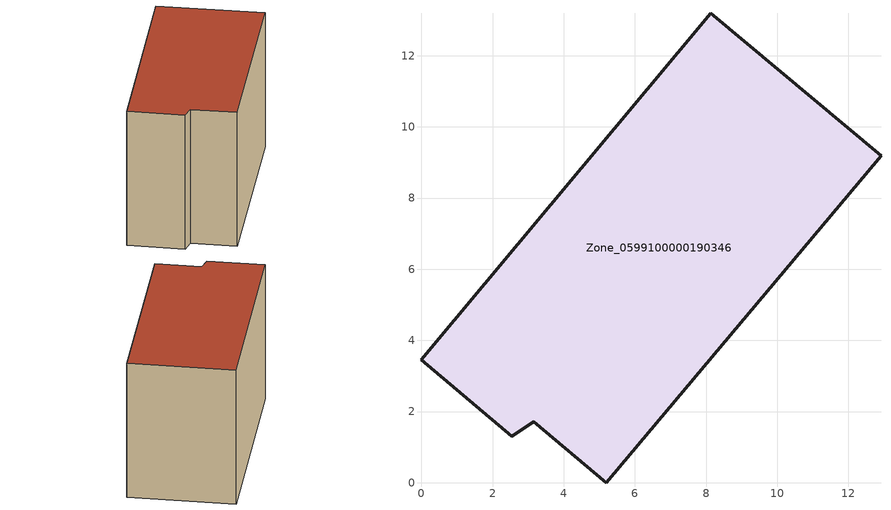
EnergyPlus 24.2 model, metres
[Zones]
Zone_0599100000190346
 floor ground (C_G): 3.15,1.71 2.54,1.31 0,3.45 8.13,13.19 12.91,9.19 5.19,0 z0
 wall outside (C_F): 8.13,13.19 0,3.45 2.54,1.31 3.15,1.71 5.19,0 12.91,9.19 8.13,13.19 z0:8.57
 roof outside (C_R): 5.19,0 12.91,9.19 8.13,13.19 0,3.45 2.54,1.31 3.15,1.71 z8.57
[BUILDING]
Pand.0599100000190346: North Axis=0; Terrain=City; Loads Convergence Tolerance Value=0.04; Temperature Convergence Tolerance Value=0.4; Solar Distribution=FullExterior; Maximum Number of Warmup Days=25; Minimum Number of Warmup Days=1
[Site:Location]
Rotterdam.The.Hague.AP_ZH_NLD Design_Conditions: Latitude=51.96; Longitude=4.45; Time Zone=1; Elevation=-4.5
[SITE:GROUNDTEMPERATURE:BUILDINGSURFACE]
18, 18, 18, 18, 18, 18, 18, 18, 18, 18, 18, 18
[MATERIAL] Thermal Absorptance=0.9; Solar Absorptance=0.7; Visible Absorptance=0.7
Name | Roughness | Thickness | Conductivity | Density | Specific Heat
G.TI.1946-1964 | MediumSmooth | 0.15 | 1 | 540 | 1210
F.TI.1946-1964 | Rough | 0.3 | 0.857143 | 1920 | 840
R.TI.1946-1964 | MediumRough | 0.2 | 0.277778 | 1500 | 1000
[CONSTRUCTION]
C_G: G.TI.1946-1964
C_F: F.TI.1946-1964
C_R: R.TI.1946-1964
[ZONE]
Zone_0599100000190346: Type=1; Multiplier=1; Ceiling Height=Autocalculate; Volume=Autocalculate; Floor Area=autocalculate; Part of Total Floor Area=Yes
[ZONEINFILTRATION:DESIGNFLOWRATE]
Infil_Zone_0599100000190346: Zone or ZoneList or Space or SpaceList=Zone_0599100000190346; Schedule=AlwaysOn; Design Flow Rate Calculation Method=Flow/Area; Flow Rate per Floor Area=0.003; Constant Term Coefficient=1; Temperature Term Coefficient=0; Velocity Term Coefficient=0; Velocity Squared Term Coefficient=0
[HVACTEMPLATE:ZONE:IDEALLOADSAIRSYSTEM]
Zone_0599100000190346: Maximum Heating Supply Air Temperature=50; Minimum Cooling Supply Air Temperature=13; Maximum Heating Supply Air Humidity Ratio=0.0156; Minimum Cooling Supply Air Humidity Ratio=0.0077; Heating Limit=NoLimit; Cooling Limit=NoLimit; Dehumidification Control Type=ConstantSensibleHeatRatio; Cooling Sensible Heat Ratio=0.7; Dehumidification Setpoint=60; Humidification Control Type=None; Humidification Setpoint=30; Outdoor Air Method=None; Outdoor Air Flow Rate per Person=0.00944; Outdoor Air Flow Rate per Zone Floor Area=0; Outdoor Air Flow Rate per Zone=0; Demand Controlled Ventilation Type=None; Outdoor Air Economizer Type=NoEconomizer; Heat Recovery Type=None; Sensible Heat Recovery Effectiveness=0.7; Latent Heat Recovery Effectiveness=0.65
[ZONECONTROL:THERMOSTAT]
ThermostatControl_Zone_0599100000190346: Zone or ZoneList=Zone_0599100000190346; Control Type Schedule=DualSetpointControlType; Control 1=Thermostat_Zone_0599100000190346; Temperature Difference Between Cutout And Setpoint=0
[THERMOSTATSETPOINT:DUALSETPOINT]
Thermostat_Zone_0599100000190346: Heating Setpoint Temperature Schedule=HeatingSetpoint_Zone_0599100000190346; Cooling Setpoint Temperature Schedule=CoolingSetpoint_Zone_0599100000190346
[SCHEDULE:COMPACT]
HeatingSetpoint_Zone_0599100000190346: Through: 12/31, For: AllDays, Until: 24:00, 21
CoolingSetpoint_Zone_0599100000190346: Through: 12/31, For: AllDays, Until: 24:00, 24
DualSetpointControlType: Through: 12/31, For: AllDays, Until: 24:00, 4
AlwaysOn: Through: 12/31, For: AllDays, Until: 24:00, 1
